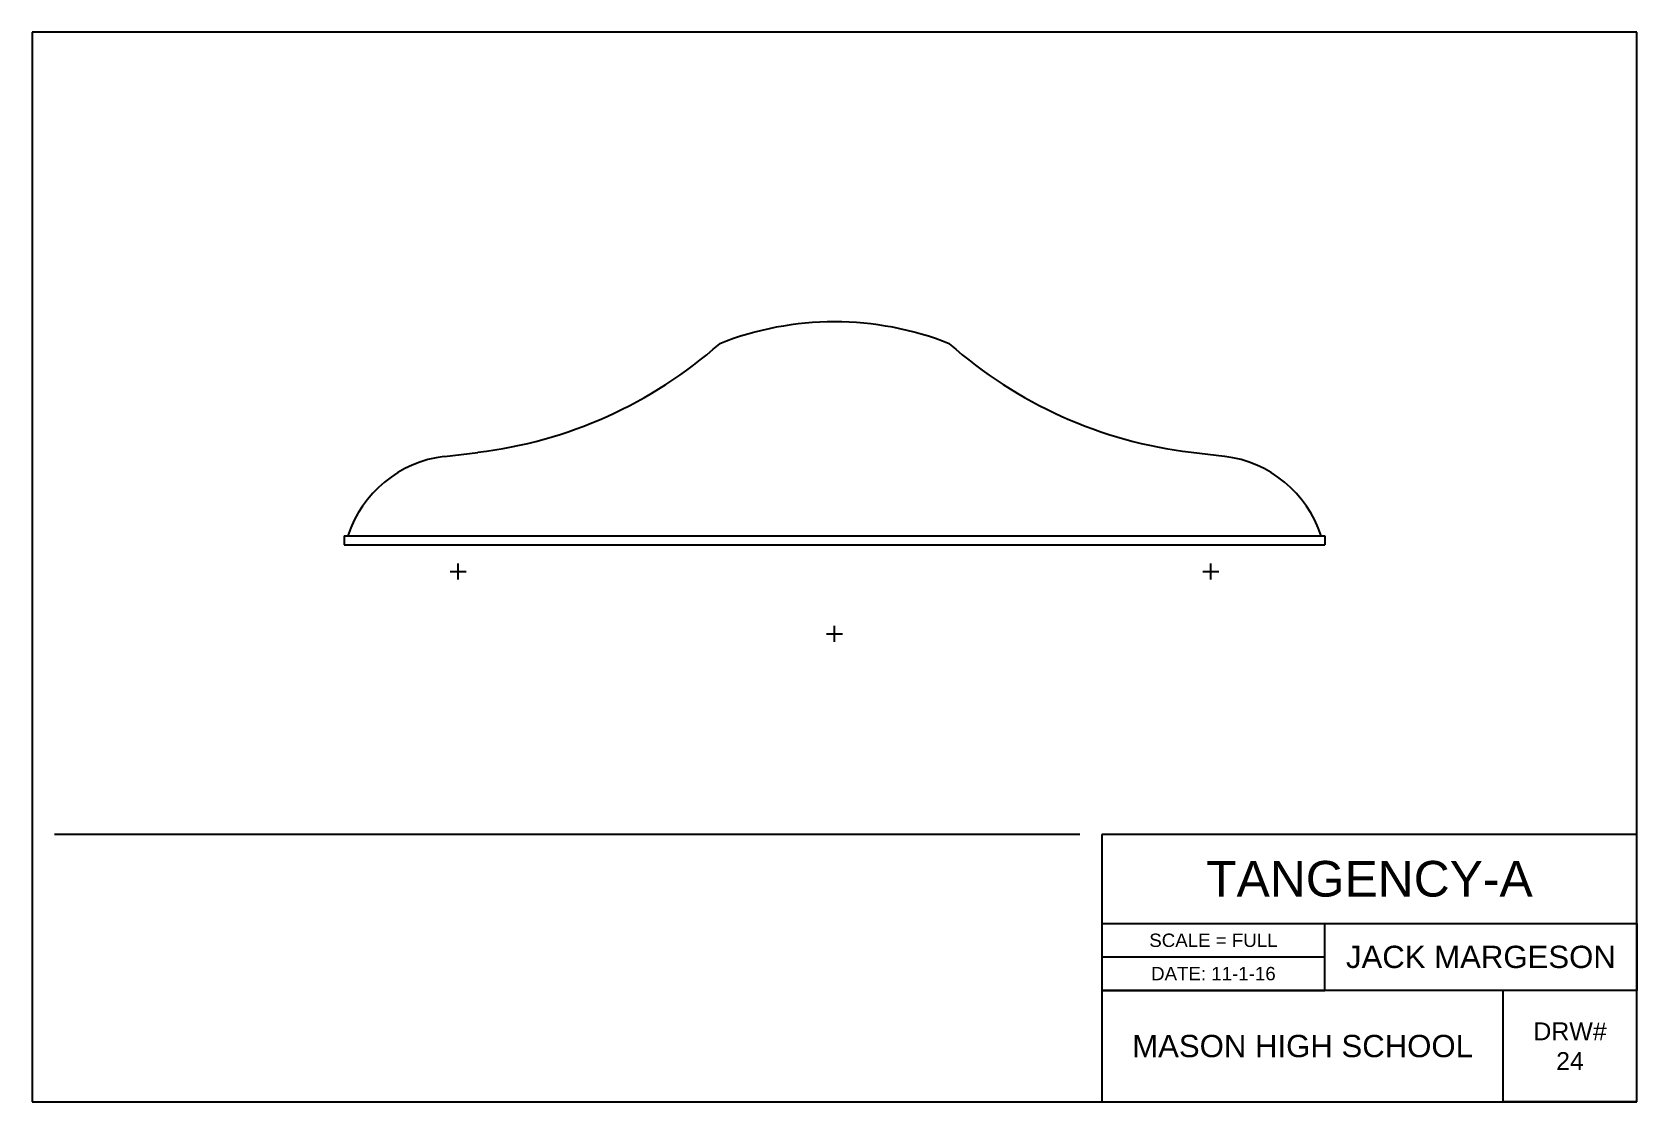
# Model space of a CAD drawing. Header units: inches. Extents: x 0 to 18, y 0 to 12.
import ezdxf

# ---------------------------------------------------------------- set-up
doc = ezdxf.new("R2010")
doc.units = ezdxf.units.IN
doc.header["$MEASUREMENT"] = 0
doc.styles.get("Standard").update_dxf_attribs({"font": 'arial.ttf'})

msp = doc.modelspace()

# ---------------------------------------------------------------- linework, layer by layer
for p, q in [((18, 12), (0, 12)), ((0, 12), (0, 0)), ((18, 0), (18, 12)), ((4.624, 7.241), (5.001, 7.286)), ((13.376, 7.241), (12.999, 7.286)), ((3.5, 6.35), (14.5, 6.35)), ((3.5, 6.35), (3.5, 6.25)), ((14.5, 6.35), (14.5, 6.25)), ((3.5, 6.25), (14.5, 6.25)), ((11.75, 3), (0.25, 3)), ((18, 3), (12, 3)), ((12, 3), (12, 0)), ((12, 3), (12, 2)), ((18, 0), (18, 3)), ((12, 2), (18, 2)), ((14.5, 1.25), (14.5, 2)), ((18, 2), (18, 1.25)), ((14.5, 1.625), (12, 1.625)), ((18, 1.25), (12, 1.25)), ((12, 1.25), (14.5, 1.25)), ((16.5, 0), (16.5, 1.25)), ((0, 0), (18, 0)), ((18, 0), (16.5, 0))]:
    msp.add_line(p, q)
at = {"color": 3}
for p, q in [((4.69, 5.95), (4.87, 5.95)), ((4.78, 5.86), (4.78, 6.04)), ((13.13, 5.95), (13.31, 5.95)), ((13.22, 5.86), (13.22, 6.04)), ((8.91, 5.25), (9.09, 5.25)), ((9, 5.16), (9, 5.34))]:
    msp.add_line(p, q, dxfattribs=at)
for centre, radius, start, end in [((9, 5.25), 3.5, 68.4128, 111.5872), ((4.4, 12.25), 5, 276.9035, 311.4876), ((13.6, 12.25), 5, 228.5124, 263.0965), ((4.78, 5.95), 1.3, 96.9035, 162.0798), ((13.22, 5.95), 1.3, 17.9202, 83.0965)]:
    msp.add_arc(centre, radius, start, end)

# ---------------------------------------------------------------- texts
at = {"attachment_point": 5}
for s, width, insert, char_height in [('TANGENCY-A', 6, (15, 2.5), 0.4), ('SCALE = FULL', 2.5, (13.25, 1.812), 0.15), ('JACK MARGESON', 3.5, (16.25, 1.625), 0.25), ('DATE: 11-1-16', 2.5, (13.25, 1.438), 0.15), ('MASON HIGH SCHOOL', 4.5, (14.25, 0.625), 0.25), ('DRW#\\P24', 1.5, (17.25, 0.625), 0.2)]:
    msp.add_mtext_dynamic_manual_height_columns(s, width=width, gutter_width=1, heights=[0], dxfattribs=dict(at, insert=insert, char_height=char_height))

doc.saveas('drawing.dxf')
